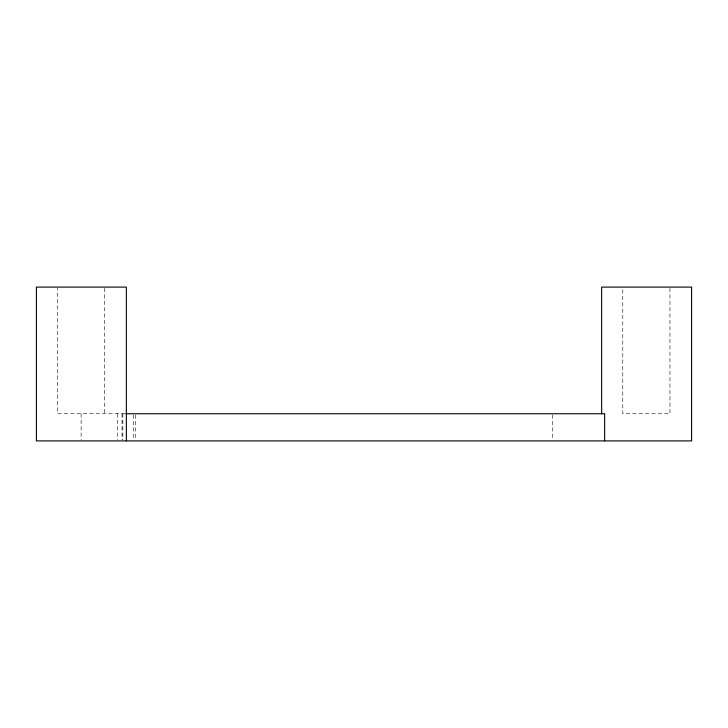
<?xml version="1.0" encoding="UTF-8"?>
<svg xmlns="http://www.w3.org/2000/svg" width="728" height="728" viewBox="0 0 728 728"><rect width="100%" height="100%" fill="white"/><g stroke="black" fill="none" stroke-linecap="round" stroke-linejoin="round"><path stroke-width="0.55" stroke-dasharray="3.64 2.73" d="M125.116 413.75L57.539 413.75L57.539 288.243M669.96 288.243L669.96 413.75L622.777 413.75L622.777 288.243M552.661 414.887L552.661 439.757M135.508 414.887L135.508 439.757M133.324 414.887L133.324 439.757M122.85 413.75L122.85 439.757M122.04 413.75L122.04 439.757M117.308 413.75L117.308 439.757M104.714 288.243L104.714 413.75M81.127 413.75L81.127 439.757"/><path stroke-width="1.09" d="M125.789 413.75L604.64 413.75L604.64 440.895M601.646 413.75L601.646 287.105L691.6 287.105L691.6 440.895L36.4 440.895L36.4 287.105L126.353 287.105L126.353 440.895"/></g></svg>
